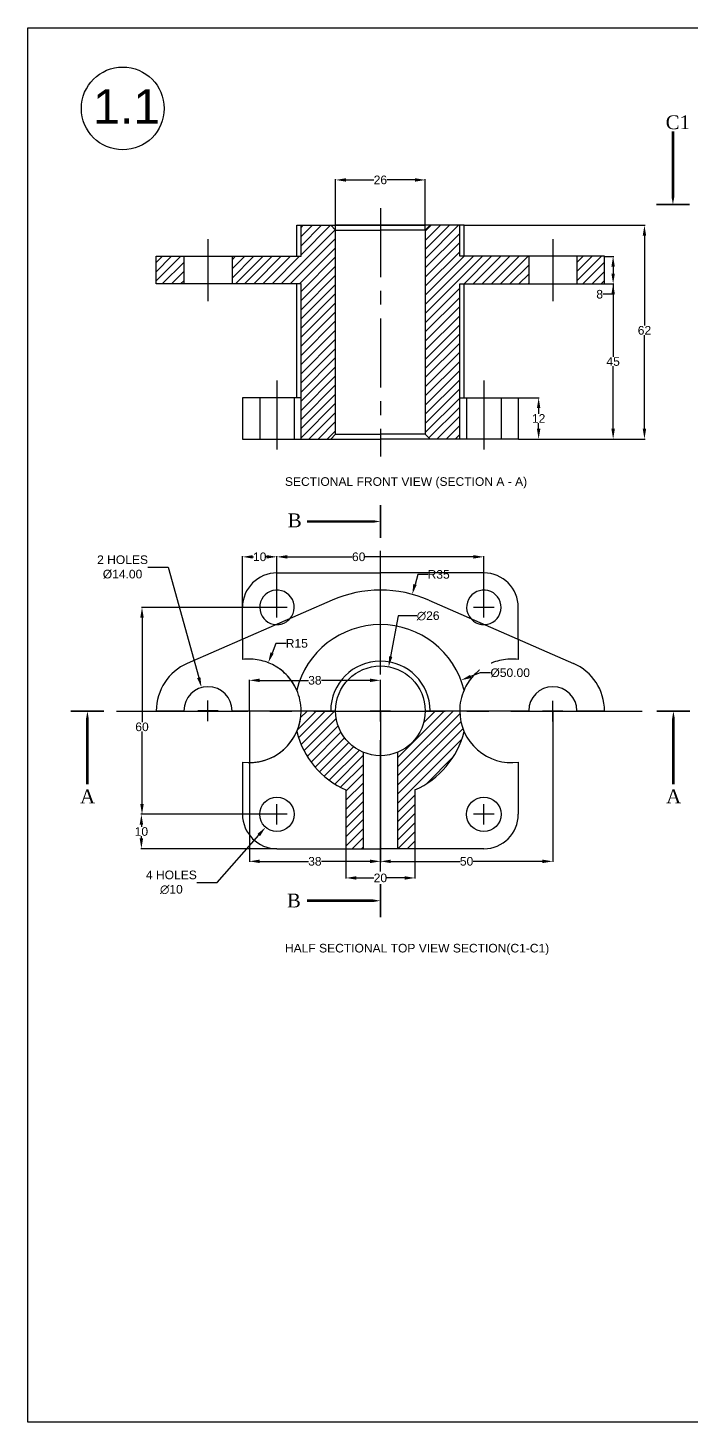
# Model space of a CAD drawing. Header units: inches. Extents: x 0 to 1898, y 0 to 464.
# Drawn here: x 0 to 192.3, y 0 to 404.2 of the extents above; entities that cross this region are included whole.
import ezdxf

# ---------------------------------------------------------------- set-up
doc = ezdxf.new("R2010")
doc.units = ezdxf.units.IN
doc.header["$LTSCALE"] = 8
doc.header["$MEASUREMENT"] = 0
for name, pattern in [('CENTER2', [28.575, 19.05, -3.175, 3.175, -3.175]), ('CENTERX2', [4, 2.5, -0.5, 0.5, -0.5]), ('DASHEDX2', [1.5, 1, -0.5])]:
    doc.linetypes.add(name, pattern=pattern)
doc.styles.get("Standard").update_dxf_attribs({"font": 'arial.ttf'})
doc.dimstyles.get("Standard").update_dxf_attribs({"dimtxt": 2.5, "dimasz": 3, "dimexe": 0.18, "dimexo": 0.0625, "dimgap": 0.09, "dimtad": 0, "dimtih": 1, "dimtoh": 1, "dimdec": 0, "dimzin": 0, "dimdsep": 46, "dimtxsty": 'Standard', "dimcen": 0.09, "dimclrd": 3, "dimclre": 3, "dimclrt": 3, "dimadec": 0, "dimazin": 0, "dimtfac": 1, "dimtdec": 0, "dimtofl": 0, "dimtmove": 0, "dimatfit": 3, "dimfxl": 1, "dimtolj": 1, "dimtzin": 0, "dimarcsym": 0})
pattern_1 = [(45, (895.4335, -287.8976), (-1.3258252, 1.3258252), [])]

# ---------------------------------------------------------------- blocks, each defined once
blk = doc.blocks.new('*D2')
at = {"color": 3, "linetype": 'Continuous', "lineweight": -2, "transparency": 16777216}
for p, q in [((89.23, 345.62), (89.23, 360.3)), ((92.23, 360.12), (100.33, 360.12)), ((112.23, 360.12), (104.14, 360.12)), ((115.23, 345.62), (115.23, 360.3))]:
    blk.add_line(p, q, dxfattribs=at)
at = {"color": 3, "linetype": 'Continuous', "transparency": 16777216}
for points in [[(92.23, 360.62), (92.23, 359.62), (89.23, 360.12)], [(112.23, 360.62), (112.23, 359.62), (115.23, 360.12)]]:
    blk.add_solid(points, dxfattribs=at)
at = {"layer": 'Defpoints', "color": 0, "linetype": 'Continuous', "transparency": 16777216}
for p in [(115.23, 360.12), (89.23, 345.56), (115.23, 345.56)]:
    blk.add_point(p, dxfattribs=at)
at = {"color": 3, "linetype": 'Continuous', "transparency": 16777216, "insert": (102.23, 360.12), "char_height": 2.5, "attachment_point": 5}
blk.add_mtext('\\A1;26', dxfattribs=at)
blk = doc.blocks.new('*D3')
at = {"color": 3, "linetype": 'Continuous', "lineweight": -2, "transparency": 16777216}
for p, q in [((167.3, 337.97), (169.91, 337.97)), ((169.73, 334.97), (169.73, 332.97)), ((167.3, 329.97), (169.91, 329.97)), ((169.73, 329.97), (169.73, 326.97)), ((169.73, 326.97), (166.73, 326.97))]:
    blk.add_line(p, q, dxfattribs=at)
at = {"color": 3, "linetype": 'Continuous', "transparency": 16777216}
for points in [[(169.23, 334.97), (170.23, 334.97), (169.73, 337.97)], [(169.23, 332.97), (170.23, 332.97), (169.73, 329.97)]]:
    blk.add_solid(points, dxfattribs=at)
at = {"layer": 'Defpoints', "color": 0, "linetype": 'Continuous', "transparency": 16777216}
for p in [(167.23, 337.97), (167.23, 329.97), (169.73, 329.97)]:
    blk.add_point(p, dxfattribs=at)
at = {"color": 3, "linetype": 'Continuous', "transparency": 16777216, "insert": (165.82, 326.97), "char_height": 2.5, "attachment_point": 5}
blk.add_mtext('\\A1;8', dxfattribs=at)
blk = doc.blocks.new('*D4')
at = {"color": 3, "linetype": 'Continuous', "lineweight": -2, "transparency": 16777216}
for p, q in [((142.3, 296.97), (148.31, 296.97)), ((148.13, 293.97), (148.13, 292.32)), ((148.13, 287.97), (148.13, 289.63)), ((142.3, 284.97), (148.31, 284.97))]:
    blk.add_line(p, q, dxfattribs=at)
at = {"color": 3, "linetype": 'Continuous', "transparency": 16777216}
for points in [[(147.63, 293.97), (148.63, 293.97), (148.13, 296.97)], [(147.63, 287.97), (148.63, 287.97), (148.13, 284.97)]]:
    blk.add_solid(points, dxfattribs=at)
at = {"layer": 'Defpoints', "color": 0, "linetype": 'Continuous', "transparency": 16777216}
for p in [(142.23, 296.97), (142.23, 284.97), (148.13, 284.97)]:
    blk.add_point(p, dxfattribs=at)
at = {"color": 3, "linetype": 'Continuous', "transparency": 16777216, "insert": (148.13, 290.97), "char_height": 2.5, "attachment_point": 5}
blk.add_mtext('\\A1;12', dxfattribs=at)
blk = doc.blocks.new('*D5')
at = {"color": 3, "linetype": 'Continuous', "lineweight": -2, "transparency": 16777216}
for p, q in [((167.3, 329.97), (169.91, 329.97)), ((169.73, 326.97), (169.73, 308.84)), ((169.73, 287.97), (169.73, 306.11)), ((142.3, 284.97), (169.91, 284.97))]:
    blk.add_line(p, q, dxfattribs=at)
at = {"color": 3, "linetype": 'Continuous', "transparency": 16777216}
for points in [[(169.23, 326.97), (170.23, 326.97), (169.73, 329.97)], [(169.23, 287.97), (170.23, 287.97), (169.73, 284.97)]]:
    blk.add_solid(points, dxfattribs=at)
at = {"layer": 'Defpoints', "color": 0, "linetype": 'Continuous', "transparency": 16777216}
for p in [(167.23, 329.97), (142.23, 284.97), (169.73, 284.97)]:
    blk.add_point(p, dxfattribs=at)
at = {"color": 3, "linetype": 'Continuous', "transparency": 16777216, "insert": (169.73, 307.47), "char_height": 2.5, "attachment_point": 5}
blk.add_mtext('\\A1;45', dxfattribs=at)
blk = doc.blocks.new('*D6')
at = {"color": 3, "linetype": 'Continuous', "lineweight": -2, "transparency": 16777216}
for p, q in [((126.56, 346.97), (178.99, 346.97)), ((178.81, 343.97), (178.81, 317.88)), ((178.81, 287.97), (178.81, 315.15)), ((142.3, 284.97), (178.99, 284.97))]:
    blk.add_line(p, q, dxfattribs=at)
at = {"color": 3, "linetype": 'Continuous', "transparency": 16777216}
for points in [[(178.31, 343.97), (179.31, 343.97), (178.81, 346.97)], [(178.31, 287.97), (179.31, 287.97), (178.81, 284.97)]]:
    blk.add_solid(points, dxfattribs=at)
at = {"layer": 'Defpoints', "color": 0, "linetype": 'Continuous', "transparency": 16777216}
for p in [(126.5, 346.97), (142.23, 284.97), (178.81, 284.97)]:
    blk.add_point(p, dxfattribs=at)
at = {"color": 3, "linetype": 'Continuous', "transparency": 16777216, "insert": (178.81, 316.51), "char_height": 2.5, "attachment_point": 5}
blk.add_mtext('\\A1;62', dxfattribs=at)
blk = doc.blocks.new('*D9')
at = {"color": 3, "linetype": 'Continuous', "lineweight": -2, "transparency": 16777216}
for p, q in [((62.23, 236.27), (62.23, 251.03)), ((65.23, 250.85), (65.48, 250.85)), ((69.23, 250.85), (68.99, 250.85)), ((72.23, 236.27), (72.23, 251.03))]:
    blk.add_line(p, q, dxfattribs=at)
at = {"color": 3, "linetype": 'Continuous', "transparency": 16777216}
for points in [[(65.23, 251.35), (65.23, 250.35), (62.23, 250.85)], [(69.23, 251.35), (69.23, 250.35), (72.23, 250.85)]]:
    blk.add_solid(points, dxfattribs=at)
at = {"layer": 'Defpoints', "color": 0, "linetype": 'Continuous', "transparency": 16777216}
for p in [(62.23, 250.85), (62.23, 236.21), (72.23, 236.21)]:
    blk.add_point(p, dxfattribs=at)
at = {"color": 3, "linetype": 'Continuous', "transparency": 16777216, "insert": (67.23, 250.85), "char_height": 2.5, "attachment_point": 5}
blk.add_mtext('\\A1;10', dxfattribs=at)
blk = doc.blocks.new('*D10')
at = {"color": 3, "linetype": 'Continuous', "lineweight": -2, "transparency": 16777216}
for p, q in [((72.23, 236.27), (72.23, 251.03)), ((75.23, 250.85), (94.06, 250.85)), ((129.23, 250.85), (97.82, 250.85)), ((132.23, 236.27), (132.23, 251.03))]:
    blk.add_line(p, q, dxfattribs=at)
at = {"color": 3, "linetype": 'Continuous', "transparency": 16777216}
for points in [[(75.23, 251.35), (75.23, 250.35), (72.23, 250.85)], [(129.23, 251.35), (129.23, 250.35), (132.23, 250.85)]]:
    blk.add_solid(points, dxfattribs=at)
at = {"layer": 'Defpoints', "color": 0, "linetype": 'Continuous', "transparency": 16777216}
for p in [(132.23, 250.85), (72.23, 236.21), (132.23, 236.21)]:
    blk.add_point(p, dxfattribs=at)
at = {"color": 3, "linetype": 'Continuous', "transparency": 16777216, "insert": (95.94, 250.85), "char_height": 2.5, "attachment_point": 5}
blk.add_mtext('\\A1;60', dxfattribs=at)
blk = doc.blocks.new('*D11')
at = {"color": 3, "linetype": 'Continuous', "lineweight": -2, "transparency": 16777216}
for p, q in [((71.9, 225.76), (70.81, 222.97)), ((74.9, 225.76), (71.9, 225.76)), ((64.14, 206.21), (64.32, 206.21)), ((64.23, 206.12), (64.23, 206.3))]:
    blk.add_line(p, q, dxfattribs=at)
blk.add_arc((64.23, 206.21), 15, 23.9206, 69.2777, dxfattribs=at)
at = {"color": 3, "linetype": 'Continuous', "transparency": 16777216}
blk.add_solid([(70.34, 223.15), (71.27, 222.78), (69.71, 220.17)], dxfattribs=at)
at = {"layer": 'Defpoints', "color": 0, "linetype": 'Continuous', "transparency": 16777216}
for p in [(69.71, 220.17), (64.23, 206.21)]:
    blk.add_point(p, dxfattribs=at)
at = {"color": 3, "linetype": 'Continuous', "transparency": 16777216, "insert": (77.99, 225.76), "char_height": 2.5, "attachment_point": 5}
blk.add_mtext('\\A1;R15', dxfattribs=at)
blk = doc.blocks.new('*D12')
at = {"color": 3, "linetype": 'Continuous', "lineweight": -2, "transparency": 16777216}
for p, q in [((72.17, 236.21), (32.92, 236.21)), ((33.1, 233.21), (33.1, 202.92)), ((33.1, 179.21), (33.1, 200.19)), ((72.17, 176.21), (32.92, 176.21))]:
    blk.add_line(p, q, dxfattribs=at)
at = {"color": 3, "linetype": 'Continuous', "transparency": 16777216}
for points in [[(32.6, 233.21), (33.6, 233.21), (33.1, 236.21)], [(32.6, 179.21), (33.6, 179.21), (33.1, 176.21)]]:
    blk.add_solid(points, dxfattribs=at)
at = {"layer": 'Defpoints', "color": 0, "linetype": 'Continuous', "transparency": 16777216}
for p in [(72.23, 236.21), (33.1, 176.21), (72.23, 176.21)]:
    blk.add_point(p, dxfattribs=at)
at = {"color": 3, "linetype": 'Continuous', "transparency": 16777216, "insert": (33.1, 201.55), "char_height": 2.5, "attachment_point": 5}
blk.add_mtext('\\A1;60', dxfattribs=at)
blk = doc.blocks.new('*D13')
at = {"color": 3, "linetype": 'Continuous', "lineweight": -2, "transparency": 16777216}
for p, q in [((72.17, 176.21), (32.74, 176.21)), ((32.92, 173.21), (32.92, 172.57)), ((32.92, 169.21), (32.92, 169.84)), ((72.17, 166.21), (32.74, 166.21))]:
    blk.add_line(p, q, dxfattribs=at)
at = {"color": 3, "linetype": 'Continuous', "transparency": 16777216}
for points in [[(32.42, 173.21), (33.42, 173.21), (32.92, 176.21)], [(32.42, 169.21), (33.42, 169.21), (32.92, 166.21)]]:
    blk.add_solid(points, dxfattribs=at)
at = {"layer": 'Defpoints', "color": 0, "linetype": 'Continuous', "transparency": 16777216}
for p in [(72.23, 176.21), (32.92, 166.21), (72.23, 166.21)]:
    blk.add_point(p, dxfattribs=at)
at = {"color": 3, "linetype": 'Continuous', "transparency": 16777216, "insert": (32.92, 171.21), "char_height": 2.5, "attachment_point": 5}
blk.add_mtext('\\A1;10', dxfattribs=at)
blk = doc.blocks.new('*D14')
at = {"color": 3, "linetype": 'Continuous', "lineweight": -2, "transparency": 16777216}
for p, q in [((64.23, 206.27), (64.23, 215.23)), ((67.23, 215.05), (81.35, 215.05)), ((99.23, 215.05), (85.12, 215.05)), ((102.23, 206.27), (102.23, 215.23))]:
    blk.add_line(p, q, dxfattribs=at)
at = {"color": 3, "linetype": 'Continuous', "transparency": 16777216}
for points in [[(67.23, 215.55), (67.23, 214.55), (64.23, 215.05)], [(99.23, 215.55), (99.23, 214.55), (102.23, 215.05)]]:
    blk.add_solid(points, dxfattribs=at)
at = {"layer": 'Defpoints', "color": 0, "linetype": 'Continuous', "transparency": 16777216}
for p in [(64.23, 215.05), (64.23, 206.21), (102.23, 206.21)]:
    blk.add_point(p, dxfattribs=at)
at = {"color": 3, "linetype": 'Continuous', "transparency": 16777216, "insert": (83.23, 215.05), "char_height": 2.5, "attachment_point": 5}
blk.add_mtext('\\A1;38', dxfattribs=at)
blk = doc.blocks.new('*D15')
at = {"color": 3, "linetype": 'Continuous', "lineweight": -2, "transparency": 16777216}
for p, q in [((34.78, 247.89), (40.68, 247.89)), ((40.68, 247.89), (49.56, 215.84)), ((52.14, 206.21), (52.32, 206.21)), ((52.23, 206.12), (52.23, 206.3))]:
    blk.add_line(p, q, dxfattribs=at)
at = {"color": 3, "linetype": 'Continuous', "transparency": 16777216}
blk.add_solid([(50.04, 215.98), (49.08, 215.71), (50.36, 212.95)], dxfattribs=at)
at = {"layer": 'Defpoints', "color": 0, "linetype": 'Continuous', "transparency": 16777216}
for p in [(50.36, 212.95), (52.23, 206.21)]:
    blk.add_point(p, dxfattribs=at)
at = {"color": 3, "linetype": 'Continuous', "transparency": 16777216, "insert": (27.46, 247.89), "char_height": 2.5, "attachment_point": 5}
blk.add_mtext('\\A1;2 HOLES\\P%%C14.00', dxfattribs=at)
blk = doc.blocks.new('*D16')
at = {"color": 3, "linetype": 'Continuous', "lineweight": -2, "transparency": 16777216}
for p, q in [((131.21, 217.22), (128.41, 216.16)), ((134.21, 217.22), (131.21, 217.22)), ((102.14, 206.21), (102.32, 206.21)), ((102.23, 206.12), (102.23, 206.3))]:
    blk.add_line(p, q, dxfattribs=at)
at = {"color": 3, "linetype": 'Continuous', "transparency": 16777216}
blk.add_solid([(128.23, 216.62), (128.59, 215.69), (125.6, 215.09)], dxfattribs=at)
at = {"layer": 'Defpoints', "color": 0, "linetype": 'Continuous', "transparency": 16777216}
for p in [(125.6, 215.09), (102.23, 206.21)]:
    blk.add_point(p, dxfattribs=at)
at = {"color": 3, "linetype": 'Continuous', "transparency": 16777216, "insert": (139.88, 217.22), "char_height": 2.5, "attachment_point": 5}
blk.add_mtext('\\A1;%%C50.00', dxfattribs=at)
blk = doc.blocks.new('*D17')
at = {"color": 3, "linetype": 'Continuous', "lineweight": -2, "transparency": 16777216}
for p, q in [((113.06, 245.75), (112.27, 242.86)), ((116.06, 245.75), (113.06, 245.75)), ((102.14, 206.21), (102.32, 206.21)), ((102.23, 206.12), (102.23, 206.3))]:
    blk.add_line(p, q, dxfattribs=at)
at = {"color": 3, "linetype": 'Continuous', "transparency": 16777216}
blk.add_solid([(111.78, 242.99), (112.75, 242.73), (111.47, 239.97)], dxfattribs=at)
at = {"layer": 'Defpoints', "color": 0, "linetype": 'Continuous', "transparency": 16777216}
for p in [(111.47, 239.97), (102.23, 206.21)]:
    blk.add_point(p, dxfattribs=at)
at = {"color": 3, "linetype": 'Continuous', "transparency": 16777216, "insert": (119.14, 245.75), "char_height": 2.5, "attachment_point": 5}
blk.add_mtext('\\A1;R35', dxfattribs=at)
blk = doc.blocks.new('*D18')
at = {"color": 3, "linetype": 'Continuous', "lineweight": -2, "transparency": 16777216}
for p, q in [((107.42, 233.72), (105.2, 221.93)), ((112.84, 233.72), (107.42, 233.72)), ((102.14, 206.21), (102.32, 206.21)), ((102.23, 206.12), (102.23, 206.3))]:
    blk.add_line(p, q, dxfattribs=at)
at = {"color": 3, "linetype": 'Continuous', "transparency": 16777216}
blk.add_solid([(104.71, 222.02), (105.69, 221.84), (104.64, 218.98)], dxfattribs=at)
at = {"layer": 'Defpoints', "color": 0, "linetype": 'Continuous', "transparency": 16777216}
for p in [(104.64, 218.98), (99.83, 193.43)]:
    blk.add_point(p, dxfattribs=at)
at = {"color": 3, "linetype": 'Continuous', "transparency": 16777216, "insert": (116.08, 233.72), "char_height": 2.5, "attachment_point": 5}
blk.add_mtext('\\A1;∅26', dxfattribs=at)
blk = doc.blocks.new('*D19')
at = {"color": 3, "linetype": 'Continuous', "lineweight": -2, "transparency": 16777216}
for p, q in [((72.14, 176.21), (72.32, 176.21)), ((72.23, 176.12), (72.23, 176.3)), ((54.88, 156.48), (66.95, 170.2)), ((48.98, 156.48), (54.88, 156.48))]:
    blk.add_line(p, q, dxfattribs=at)
at = {"color": 3, "linetype": 'Continuous', "transparency": 16777216}
blk.add_solid([(66.57, 170.53), (67.33, 169.87), (68.93, 172.45)], dxfattribs=at)
at = {"layer": 'Defpoints', "color": 0, "linetype": 'Continuous', "transparency": 16777216}
for p in [(75.54, 179.96), (68.93, 172.45)]:
    blk.add_point(p, dxfattribs=at)
at = {"color": 3, "linetype": 'Continuous', "transparency": 16777216, "insert": (41.62, 156.48), "char_height": 2.5, "attachment_point": 5}
blk.add_mtext('\\A1;4 HOLES\\P∅10', dxfattribs=at)
blk = doc.blocks.new('*D20')
at = {"color": 3, "linetype": 'Continuous', "lineweight": -2, "transparency": 16777216}
for p, q in [((152.23, 206.14), (152.23, 162.39)), ((102.23, 166.14), (102.23, 162.39)), ((105.23, 162.57), (125.36, 162.57)), ((149.23, 162.57), (129.11, 162.57))]:
    blk.add_line(p, q, dxfattribs=at)
at = {"color": 3, "linetype": 'Continuous', "transparency": 16777216}
for points in [[(105.23, 163.07), (105.23, 162.07), (102.23, 162.57)], [(149.23, 163.07), (149.23, 162.07), (152.23, 162.57)]]:
    blk.add_solid(points, dxfattribs=at)
at = {"layer": 'Defpoints', "color": 0, "linetype": 'Continuous', "transparency": 16777216}
for p in [(152.23, 206.21), (102.23, 166.21), (102.23, 162.57)]:
    blk.add_point(p, dxfattribs=at)
at = {"color": 3, "linetype": 'Continuous', "transparency": 16777216, "insert": (127.23, 162.57), "char_height": 2.5, "attachment_point": 5}
blk.add_mtext('\\A1;50', dxfattribs=at)
blk = doc.blocks.new('*D21')
at = {"color": 3, "linetype": 'Continuous', "lineweight": -2, "transparency": 16777216}
for p, q in [((92.23, 166.14), (92.23, 157.58)), ((112.23, 166.14), (112.23, 157.58)), ((95.23, 157.76), (100.34, 157.76)), ((109.23, 157.76), (104.13, 157.76))]:
    blk.add_line(p, q, dxfattribs=at)
at = {"color": 3, "linetype": 'Continuous', "transparency": 16777216}
for points in [[(95.23, 158.26), (95.23, 157.26), (92.23, 157.76)], [(109.23, 158.26), (109.23, 157.26), (112.23, 157.76)]]:
    blk.add_solid(points, dxfattribs=at)
at = {"layer": 'Defpoints', "color": 0, "linetype": 'Continuous', "transparency": 16777216}
for p in [(92.23, 166.21), (112.23, 166.21), (112.23, 157.76)]:
    blk.add_point(p, dxfattribs=at)
at = {"color": 3, "linetype": 'Continuous', "transparency": 16777216, "insert": (102.23, 157.76), "char_height": 2.5, "attachment_point": 5}
blk.add_mtext('\\A1;20', dxfattribs=at)
blk = doc.blocks.new('*D22')
at = {"color": 3, "linetype": 'Continuous', "lineweight": -2, "transparency": 16777216}
for p, q in [((64.23, 206.14), (64.23, 162.39)), ((102.23, 166.14), (102.23, 162.39)), ((67.23, 162.57), (81.35, 162.57)), ((99.23, 162.57), (85.12, 162.57))]:
    blk.add_line(p, q, dxfattribs=at)
at = {"color": 3, "linetype": 'Continuous', "transparency": 16777216}
for points in [[(67.23, 163.07), (67.23, 162.07), (64.23, 162.57)], [(99.23, 163.07), (99.23, 162.07), (102.23, 162.57)]]:
    blk.add_solid(points, dxfattribs=at)
at = {"layer": 'Defpoints', "color": 0, "linetype": 'Continuous', "transparency": 16777216}
for p in [(64.23, 206.21), (102.23, 166.21), (102.23, 162.57)]:
    blk.add_point(p, dxfattribs=at)
at = {"color": 3, "linetype": 'Continuous', "transparency": 16777216, "insert": (83.23, 162.57), "char_height": 2.5, "attachment_point": 5}
blk.add_mtext('\\A1;38', dxfattribs=at)

msp = doc.modelspace()

# ---------------------------------------------------------------- hatches: boundary and pattern name
at = {"linetype": 'Continuous'}
h = msp.add_hatch(dxfattribs=at)
h.set_pattern_fill('ANSI31', color=3, scale=15)
h.set_pattern_definition(pattern_1)
h.paths.add_polyline_path([(125.235, 329.974), (145.235, 329.974), (145.235, 337.974), (125.235, 337.974), (125.235, 346.974), (116.649, 346.974), (115.235, 345.56), (115.235, 286.388), (116.649, 284.974), (125.235, 284.974)])
h.paths.add_polyline_path([(89.235, 345.56), (87.82, 346.974), (79.235, 346.974), (79.235, 337.974), (59.235, 337.974), (59.235, 329.974), (79.235, 329.974), (79.235, 284.974), (87.82, 284.974), (89.235, 286.388)])
h = msp.add_hatch(dxfattribs=at)
h.set_pattern_fill('ANSI31', color=3, scale=15)
h.set_pattern_definition(pattern_1)
h.paths.add_polyline_path([(167.235, 337.974), (159.235, 337.974), (159.235, 329.974), (167.235, 329.974)])
h.paths.add_polyline_path([(45.235, 337.974), (37.235, 337.974), (37.235, 329.974), (45.235, 329.974)])
h = msp.add_hatch(dxfattribs=at)
h.set_pattern_fill('ANSI31', color=3, scale=15)
h.set_pattern_definition([(45, (895.4335, -294.6226), (-1.3258252, 1.3258252), [])])
h.paths.add_polyline_path([(126.498, 200.182, -0.1021853), (125.235, 206.117), (115.234, 206.117, -0.3008872), (107.235, 194.207), (107.235, 166.207), (112.235, 166.207), (112.235, 183.294, 0.2330594)])
h.paths.add_polyline_path([(89.235, 206.117), (79.234, 206.117, -0.1021853), (77.971, 200.182, 0.2330594), (92.235, 183.294), (92.235, 166.207), (97.235, 166.207), (97.235, 194.207, -0.3008872)])

# ---------------------------------------------------------------- linework, layer by layer
at = {"linetype": 'CENTERX2'}
for p, q in [((102.235, 351.974), (102.235, 279.974)), ((52.235, 342.974), (52.235, 324.974)), ((152.235, 342.974), (152.235, 324.974)), ((72.235, 301.974), (72.235, 279.974)), ((132.235, 301.974), (132.235, 279.974)), ((72.235, 233.252), (72.235, 239.162)), ((132.235, 233.252), (132.235, 239.162)), ((75.19, 236.207), (69.279, 236.207)), ((135.19, 236.207), (129.279, 236.207)), ((55.19, 206.207), (49.279, 206.207)), ((52.235, 203.252), (52.235, 209.162)), ((152.235, 203.162), (152.235, 209.072)), ((155.19, 206.117), (149.279, 206.117)), ((72.235, 173.252), (72.235, 179.162)), ((132.235, 173.252), (132.235, 179.162)), ((75.19, 176.207), (69.279, 176.207)), ((135.19, 176.207), (129.279, 176.207))]:
    msp.add_line(p, q, dxfattribs=at)
at = {"color": 242, "lineweight": 35, "true_color": 0xcd2027}
for p, q in [((191.845, 352.969), (182.29, 352.969)), ((102.235, 256.322), (102.235, 265.877)), ((12.488, 206.117), (22.043, 206.117)), ((182.439, 206.117), (191.995, 206.117)), ((102.235, 146.371), (102.235, 155.926))]:
    msp.add_line(p, q, dxfattribs=at)
for p, q in [((77.971, 346.974), (102.235, 346.974)), ((77.971, 337.974), (77.971, 346.974)), ((79.235, 337.974), (79.235, 346.974)), ((89.235, 345.56), (87.82, 346.974)), ((102.235, 346.974), (89.235, 346.974)), ((89.235, 345.56), (102.235, 345.56)), ((89.235, 286.388), (89.235, 345.56)), ((126.498, 346.974), (102.235, 346.974)), ((102.235, 346.974), (115.235, 346.974)), ((115.235, 345.56), (102.235, 345.56)), ((115.235, 345.56), (116.649, 346.974)), ((115.235, 345.56), (115.235, 286.388)), ((125.235, 337.974), (125.235, 346.974)), ((126.498, 337.974), (126.498, 346.974)), ((37.235, 329.974), (37.235, 337.974)), ((37.235, 337.974), (79.235, 337.974)), ((45.235, 337.974), (45.235, 329.974)), ((59.235, 337.974), (59.235, 329.974)), ((167.235, 337.974), (125.235, 337.974)), ((145.235, 337.974), (145.235, 329.974)), ((159.235, 337.974), (159.235, 329.974)), ((167.235, 329.974), (167.235, 337.974)), ((79.235, 329.974), (37.235, 329.974)), ((77.971, 296.974), (77.971, 329.974)), ((79.235, 284.974), (79.235, 329.974)), ((125.235, 284.974), (125.235, 329.974)), ((125.235, 329.974), (167.235, 329.974)), ((126.498, 296.974), (126.498, 329.974)), ((62.235, 296.974), (62.235, 284.974)), ((79.235, 296.974), (62.235, 296.974)), ((67.235, 296.974), (67.235, 284.974)), ((77.235, 296.974), (77.235, 284.974)), ((125.235, 296.974), (142.235, 296.974)), ((127.235, 296.974), (127.235, 284.974)), ((137.235, 296.974), (137.235, 284.974)), ((142.235, 296.974), (142.235, 284.974)), ((62.235, 284.974), (102.235, 284.974)), ((77.971, 284.974), (77.971, 284.974)), ((89.235, 286.388), (87.82, 284.974)), ((89.235, 286.388), (102.235, 286.388)), ((115.235, 286.388), (102.235, 286.388)), ((142.235, 284.974), (102.235, 284.974)), ((115.235, 286.388), (116.649, 284.974)), ((126.498, 284.974), (126.498, 284.974)), ((88.235, 238.285), (46.235, 219.955)), ((116.235, 238.285), (158.235, 219.955)), ((37.235, 206.207), (45.235, 206.207)), ((59.235, 206.207), (89.235, 206.207)), ((115.235, 206.207), (145.235, 206.207)), ((159.235, 206.207), (167.235, 206.207)), ((97.235, 194.207), (97.235, 166.207)), ((107.235, 194.207), (107.235, 166.207)), ((92.235, 183.294), (92.235, 166.207)), ((112.235, 183.294), (112.235, 166.207))]:
    msp.add_line(p, q)
at = {"color": 242, "linetype": 'CENTER2', "lineweight": 30, "ltscale": 0.25, "true_color": 0xcd2027}
for p, q in [((102.235, 159.62), (102.235, 252.615)), ((25.737, 206.117), (178.732, 206.117))]:
    msp.add_line(p, q, dxfattribs=at)
at = {"linetype": 'Continuous'}
for p, q in [((62.235, 226.938), (62.235, 236.207)), ((142.235, 226.938), (142.235, 236.207))]:
    msp.add_line(p, q, dxfattribs=at)
at = {"linetype": 'DASHEDX2'}
for p, q in [((62.235, 226.938), (62.235, 221.073)), ((142.235, 226.938), (142.235, 221.073))]:
    msp.add_line(p, q, dxfattribs=at)
at = {"linetype": 'CENTER2'}
for p, q in [((102.235, 203.162), (102.235, 209.072)), ((102.235, 206.207), (102.235, 162.207)), ((105.19, 206.117), (99.279, 206.117))]:
    msp.add_line(p, q, dxfattribs=at)
at = {"linetype": 'Continuous'}
msp.add_lwpolyline([(0, 404.203), (568.625, 404.203), (568.625, 0), (0, 0)], close=True, dxfattribs=at)
at = {"color": 242, "true_color": 0xcd2027}
for points in [[(187.067, 352.969, 0, 2.25, 0), (187.067, 359.219, 0.75, 0.75, 0), (187.067, 374.219, 0.75, 0.75, 0)], [(102.235, 261.1, 0, 2.25, 0), (95.985, 261.1, 0.75, 0.75, 0), (80.985, 261.1, 0.75, 0.75, 0)], [(17.266, 206.117, 0, 2.25, 0), (17.266, 199.867, 0.75, 0.75, 0), (17.266, 184.867, 0.75, 0.75, 0)], [(187.217, 206.117, 0, 2.25, 0), (187.217, 199.867, 0.75, 0.75, 0), (187.217, 184.867, 0.75, 0.75, 0)], [(102.235, 151.148, 0, 2.25, 0), (95.985, 151.148, 0.75, 0.75, 0), (80.985, 151.148, 0.75, 0.75, 0)]]:
    msp.add_lwpolyline(points, format="xyseb", dxfattribs=at)
for points in [[(72.235, 246.207), (102.235, 246.207)], [(132.235, 246.207), (102.235, 246.207)], [(62.235, 191.341), (62.235, 176.207)], [(142.235, 191.341), (142.235, 176.207)], [(72.235, 166.207), (102.235, 166.207)], [(132.235, 166.207), (102.235, 166.207)]]:
    msp.add_lwpolyline(points)
at = {"linetype": 'Continuous'}
msp.add_circle((27.52, 380.849), 12, dxfattribs=at)
for centre, radius in [((102.235, 206.207), 13), ((72.235, 176.207), 5), ((132.235, 176.207), 5)]:
    msp.add_circle(centre, radius)
for centre, radius, start, end in [((72.235, 236.207), 10, 90, 180), ((132.235, 236.207), 10, 0, 90), ((72.235, 236.207), 5, 319.53936, 267.617), ((102.235, 206.207), 35, 90, 113.57818), ((102.235, 206.207), 35, 66.42182, 90), ((132.235, 236.207), 5, 272.383, 220.46064), ((102.235, 206.207), 25, 90, 166.05472), ((102.235, 206.207), 25, 13.94528, 90), ((52.235, 206.207), 15, 113.57818, 180), ((102.235, 206.207), 14.414, 0, 180), ((152.235, 206.207), 15, 0, 66.42182), ((52.235, 206.207), 7, 0, 180), ((152.235, 206.207), 7, 0, 180), ((64.235, 206.207), 15, 270, 0), ((102.235, 206.207), 25, 193.94528, 246.42182), ((102.235, 206.207), 25, 293.57818, 346.05472), ((72.235, 176.207), 10, 180, 270), ((132.235, 176.207), 10, 270, 0)]:
    msp.add_arc(centre, radius, start, end)
at = {"linetype": 'DASHEDX2'}
for centre, radius, start, end in [((72.235, 236.207), 5, 267.617, 319.53936), ((132.235, 236.207), 5, 220.46064, 272.383), ((64.235, 206.207), 15, 23.68191, 97.66226), ((140.235, 206.207), 15, 82.33774, 156.31809)]:
    msp.add_arc(centre, radius, start, end, dxfattribs=at)
at = {"linetype": 'Continuous'}
for centre, start, end in [((64.235, 206.207), 360, 23.68191), ((140.235, 206.207), 156.31809, 180), ((64.235, 206.207), 262.33774, 0), ((140.235, 206.207), 180, 277.66226)]:
    msp.add_arc(centre, 15, start, end, dxfattribs=at)

# ---------------------------------------------------------------- texts
at = {"attachment_point": 1}
for s, width, heights, insert, char_height in [('1.1', 25.87837, [0], (18.91, 386.436), 10), ('{\\C3;SECTIONAL FRONT VIEW (SECTION A - A)}', 79.13871, [3.327], (74.553, 273.929), 2.5), ('{\\C3;HALF SECTIONAL TOP VIEW SECTION(C1-C1)}', 77.63702, [6.75], (74.553, 138.657), 2.5)]:
    msp.add_mtext_dynamic_manual_height_columns(s, width=width, gutter_width=12.5, heights=heights, dxfattribs=dict(at, insert=insert, char_height=char_height))
at = {"color": 242, "true_color": 0xcd2027, "char_height": 4}
for s, insert, attachment_point in [('{\\fTimes New Roman|b0|i0|c0|p18;C1}', (184.964, 378.842), 1), ('{\\fTimes New Roman|b0|i0|c0|p18;B}', (79.412, 263.428), 3), ('{\\fTimes New Roman|b0|i0|c0|p18;A}', (15.132, 183.394), 1), ('{\\fTimes New Roman|b0|i0|c0|p18;A}', (185.104, 183.419), 1), ('{\\fTimes New Roman|b0|i0|c0|p18;B}', (79.156, 153.208), 3)]:
    msp.add_mtext_dynamic_manual_height_columns(s, width=4.10595, gutter_width=12.5, heights=[0], dxfattribs=dict(at, insert=insert, attachment_point=attachment_point))

# ---------------------------------------------------------------- dimensions: what is measured, and where the dimension line sits
at = {"linetype": 'Continuous'}
for base, p1, p2, picture, middle in [((115.235, 360.123), (89.235, 345.56), (115.235, 345.56), '*D2', (102.235, 360.123)), ((62.235, 250.853), (72.235, 236.207), (62.235, 236.207), '*D9', (67.235, 250.853)), ((64.235, 215.053), (102.235, 206.207), (64.235, 206.207), '*D14', (83.235, 215.053)), ((102.235, 162.566), (64.235, 206.207), (102.235, 166.207), '*D22', (83.235, 162.566)), ((102.235, 162.566), (152.235, 206.207), (102.235, 166.207), '*D20', (127.235, 162.566)), ((112.235, 157.762), (92.235, 166.207), (112.235, 166.207), '*D21', (102.235, 157.762))]:
    dim = msp.add_linear_dim(base=base, p1=p1, p2=p2, dimstyle='Standard', dxfattribs=at)
    dim.commit()
    dim.dimension.update_dxf_attribs({"geometry": picture, "text_midpoint": middle})
for base, p1, p2, picture, middle in [((178.808, 284.974), (126.498, 346.974), (142.235, 284.974), '*D6', (178.808, 316.515)), ((33.105, 176.207), (72.235, 236.207), (72.235, 176.207), '*D12', (33.105, 201.551))]:
    dim = msp.add_linear_dim(base=base, p1=p1, p2=p2, angle=90, dimstyle='Standard', dxfattribs=at)
    dim.commit()
    dim.dimension.update_dxf_attribs({"geometry": picture, "text_midpoint": middle, "dimtype": 160})
for base, p1, p2, picture, middle in [((169.735, 329.974), (167.235, 337.974), (167.235, 329.974), '*D3', (165.821, 326.974)), ((169.735, 284.974), (167.235, 329.974), (142.235, 284.974), '*D5', (169.735, 307.474)), ((148.135, 284.974), (142.235, 296.974), (142.235, 284.974), '*D4', (148.135, 290.974)), ((32.925, 166.207), (72.235, 176.207), (72.235, 166.207), '*D13', (32.925, 171.207))]:
    dim = msp.add_linear_dim(base=base, p1=p1, p2=p2, angle=90, dimstyle='Standard', dxfattribs=at)
    dim.commit()
    dim.dimension.update_dxf_attribs({"geometry": picture, "text_midpoint": middle})
dim = msp.add_radius_dim(center=(52.235, 206.207), mpoint=(50.364, 212.953), text='2 HOLES\\P%%C14.00', dimstyle='Standard', dxfattribs=at)
dim.commit()
dim.dimension.update_dxf_attribs({"geometry": '*D15', "text_midpoint": (27.459, 247.888), "dimtype": 164})
dim = msp.add_linear_dim(base=(132.235, 250.853), p1=(72.235, 236.207), p2=(132.235, 236.207), dimstyle='Standard', dxfattribs=at)
dim.commit()
dim.dimension.update_dxf_attribs({"geometry": '*D10', "text_midpoint": (95.942, 250.853), "dimtype": 160})
for center, mpoint, picture, middle in [((102.235, 206.207), (111.474, 239.966), '*D17', (119.145, 245.753)), ((64.235, 206.207), (69.71, 220.172), '*D11', (77.987, 225.758))]:
    dim = msp.add_radius_dim(center=center, mpoint=mpoint, dimstyle='Standard', dxfattribs=at)
    dim.commit()
    dim.dimension.update_dxf_attribs({"geometry": picture, "text_midpoint": middle})
dim = msp.add_diameter_dim_2p(p1=(99.827, 193.432), p2=(104.642, 218.982), dimstyle='Standard', dxfattribs=at)
dim.commit()
dim.dimension.update_dxf_attribs({"geometry": '*D18', "text_midpoint": (116.082, 233.719), "dimtype": 163})
dim = msp.add_radius_dim(center=(102.235, 206.207), mpoint=(125.603, 215.09), text='%%C50.00', dimstyle='Standard', dxfattribs=at)
dim.commit()
dim.dimension.update_dxf_attribs({"geometry": '*D16', "text_midpoint": (139.875, 217.222)})
dim = msp.add_diameter_dim_2p(p1=(75.537, 179.961), p2=(68.932, 172.453), text='4 HOLES\\P<>', dimstyle='Standard', dxfattribs=at)
dim.commit()
dim.dimension.update_dxf_attribs({"geometry": '*D19', "text_midpoint": (41.623, 156.483), "dimtype": 163})

doc.saveas('drawing.dxf')
